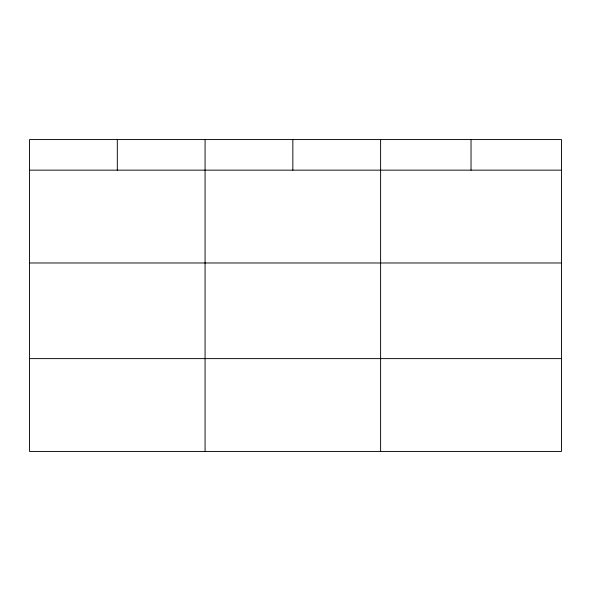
<?xml version="1.0" encoding="UTF-8"?>
<svg xmlns="http://www.w3.org/2000/svg" width="591" height="591" viewBox="0 0 591 591"><rect width="100%" height="100%" fill="white"/><g stroke="black" fill="none" stroke-linecap="round" stroke-linejoin="round"><path stroke-width="0.89" d="M561.45 262.98L561.45 139.565L29.55 139.565L29.55 451.435L561.45 451.435L561.45 262.98L29.55 262.98M29.55 170.156L561.45 170.156M29.55 358.619L561.45 358.619M471.027 139.565L471.027 170.156M380.604 139.565L380.604 451.435M292.84 139.565L292.84 170.156M205.077 139.565L205.077 451.435M117.314 139.565L117.314 170.156"/></g></svg>
